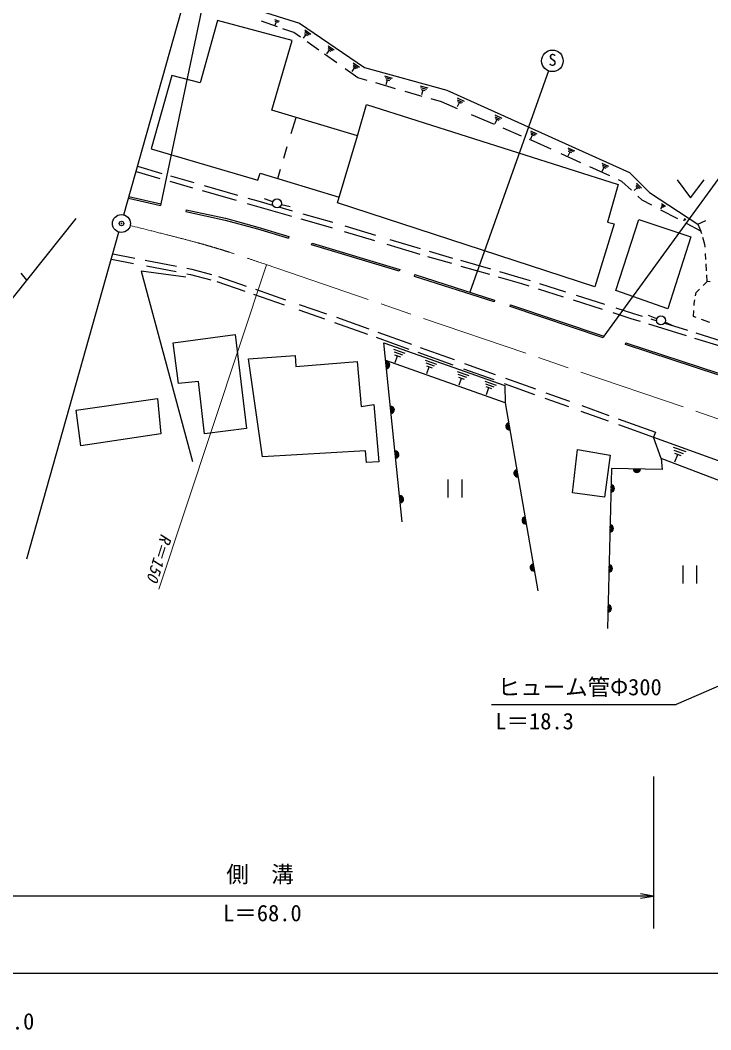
# Model space of a CAD drawing. Units: millimetres, scale not verified. Extents: x 40000 to 680000, y 20000 to 380000.
# Drawn here: x 369390 to 446234, y 198715 to 311018 of the extents above; entities that cross this region are included whole.
import ezdxf
from ezdxf.enums import TextEntityAlignment as Align

# ---------------------------------------------------------------- set-up
doc = ezdxf.new("R2010")
doc.units = ezdxf.units.MM
doc.header["$LTSCALE"] = 1000
doc.header["$PDMODE"] = 32
doc.header["$PDSIZE"] = 500
doc.linetypes.add('CHAIN', pattern=[18.5, 12, -1.5, 3.5, -1.5])
for name, color, linetype, lineweight in [('M-BGD', 7, 'Continuous', 25), ('M-BMK', 2, 'CHAIN', 13), ('M-BMK-SRVR', 3, 'Continuous', 25), ('M-STR-HTXT', 7, 'Continuous', 13), ('M-STR-STR3', 7, 'Continuous', 25), ('M-STR-STRC', 7, 'Continuous', 25), ('M-TTL-BAND', 7, 'Continuous', 25)]:
    doc.layers.add(name, color=color, linetype=linetype, lineweight=lineweight)
doc.layers.add('M-OTRS', color=6, linetype='Continuous')
doc.styles.add('ＭＳ ゴシック', font='')
doc.styles.get('ＭＳ ゴシック').set_extended_font_data('MS Gothic')

# ---------------------------------------------------------------- blocks, each defined once
blk = doc.blocks.new('open_arrow')
at = {"color": 0, "linetype": 'Continuous', "lineweight": -2}
blk.add_lwpolyline([(7.5, 1.25), (0, 0), (7.5, -1.25)], dxfattribs=at)

msp = doc.modelspace()

# ---------------------------------------------------------------- linework, layer by layer
at = {"layer": 'M-BGD'}
for p, q in [((391134, 313630), (400473, 310689)), ((397697, 311097), (398217, 310927)), ((391334, 311000), (389429, 304066)), ((399640, 308752), (391334, 311000)), ((398015, 310280), (396225, 310895)), ((397737, 310927), (398087, 310817)), ((397777, 310447), (397917, 310877)), ((399850, 309650), (398619, 310073)), ((400473, 310689), (407706, 305761)), ((400566, 309142), (399850, 309650)), ((400927, 309017), (401207, 309427)), ((401037, 309547), (401377, 309307)), ((401047, 309937), (401737, 309467)), ((401047, 309747), (401557, 309387)), ((397392, 301017), (399640, 308752)), ((402612, 307692), (401323, 308606)), ((403637, 307777), (403967, 307557)), ((403647, 308157), (404317, 307707)), ((403647, 307967), (404147, 307637)), ((404622, 306268), (403237, 307249)), ((403527, 307267), (403807, 307667)), ((406959, 304612), (405555, 305607)), ((406317, 305327), (406607, 305747)), ((406427, 305857), (406777, 305627)), ((406437, 306057), (406957, 305707)), ((406447, 306257), (407137, 305787)), ((407706, 305761), (416847, 303218)), ((386266, 304866), (383980, 296712)), ((389429, 304066), (386266, 304866)), ((408001, 304311), (406959, 304612)), ((409937, 304827), (410797, 304587)), ((409997, 304627), (410647, 304447)), ((410057, 304427), (410487, 304307)), ((410127, 303847), (410277, 304367)), ((411149, 303401), (408950, 304037)), ((413887, 303727), (414737, 303487)), ((413947, 303527), (414587, 303347)), ((414007, 303327), (414437, 303207)), ((414077, 302757), (414227, 303267)), ((414104, 302546), (412225, 303090)), ((416250, 301926), (415113, 302255)), ((416847, 303218), (437187, 294071)), ((417997, 302367), (418787, 302017)), ((418027, 302167), (418617, 301907)), ((406918, 298160), (397392, 301017)), ((406918, 298160), (407908, 301627)), ((407908, 301627), (435913, 292749)), ((418043, 301161), (416250, 301926)), ((418037, 301407), (418257, 301877)), ((418057, 301967), (418447, 301787)), ((399542, 298403), (400084, 300210)), ((422159, 299407), (419594, 300500)), ((422187, 300487), (422967, 300137)), ((422217, 300287), (422807, 300027)), ((422227, 299527), (422447, 299997)), ((422247, 300087), (422637, 299907)), ((425180, 298119), (423121, 298997)), ((404709, 290702), (406918, 298160)), ((426493, 297560), (426078, 297737)), ((426157, 298697), (426867, 298377)), ((426187, 298517), (426717, 298277)), ((426197, 297837), (426387, 298257)), ((426207, 298337), (426567, 298177)), ((383980, 296712), (395830, 293207)), ((398721, 295666), (399112, 296970)), ((428485, 296655), (426493, 297560)), ((430327, 296827), (431057, 296497)), ((430357, 296637), (430907, 296397)), ((431759, 295166), (429588, 296153)), ((430367, 295927), (430567, 296367)), ((430377, 296447), (430747, 296287)), ((382445, 294764), (385167, 293980)), ((398040, 293397), (398354, 294442)), ((434990, 293698), (432765, 294709)), ((434117, 295117), (434867, 294777)), ((434147, 294927), (434707, 294677)), ((434157, 294197), (434357, 294657)), ((434167, 294737), (434547, 294567)), ((382279, 294187), (384943, 293420)), ((386109, 293709), (388702, 292962)), ((395830, 293207), (396097, 294007)), ((396097, 294007), (404898, 291340)), ((436345, 293082), (435957, 293258)), ((437187, 294071), (439423, 291850)), ((442482, 293251), (443982, 291251)), ((443982, 291251), (445482, 293251)), ((386026, 293108), (388561, 292378)), ((389643, 292066), (393412, 290981)), ((389855, 292630), (393567, 291561)), ((435913, 292749), (434732, 288558)), ((437411, 292095), (436345, 293082)), ((437697, 292057), (438027, 292387)), ((437887, 292517), (438157, 292247)), ((437927, 292697), (438337, 292297)), ((437967, 292877), (438507, 292337)), ((381452, 291204), (384985, 290392)), ((381497, 291399), (385030, 290587)), ((394727, 291227), (395834, 290908)), ((395834, 290908), (397469, 290444)), ((397507, 290807), (396557, 291137)), ((438583, 291011), (438122, 291438)), ((439662, 290439), (438583, 291011)), ((439423, 291850), (444796, 288324)), ((385030, 290587), (384985, 290392)), ((387866, 289923), (387824, 289727)), ((387866, 289923), (392229, 288980)), ((394631, 290630), (395669, 290331)), ((395669, 290331), (399585, 289221)), ((398282, 290214), (399638, 289829)), ((398467, 290517), (399437, 290277)), ((433322, 281357), (404709, 290702)), ((440667, 290017), (440857, 290297)), ((442548, 288910), (440678, 289901)), ((440737, 290627), (441197, 290327)), ((440737, 290497), (441087, 290277)), ((440737, 290367), (440967, 290217)), ((387824, 289727), (392181, 288786)), ((392181, 288786), (395782, 287792)), ((392229, 288980), (395837, 287984)), ((400633, 288923), (403863, 288007)), ((400821, 289494), (404031, 288583)), ((435649, 280933), (438231, 288841)), ((438231, 288841), (444023, 286922)), ((443227, 288707), (443307, 288837)), ((443257, 288977), (443457, 288847)), ((443257, 288927), (443407, 288827)), ((443257, 288867), (443357, 288797)), ((444796, 288324), (445692, 288745)), ((395782, 287792), (399227, 286769)), ((395837, 287984), (399284, 286961)), ((403863, 288007), (404102, 287936)), ((404031, 288583), (404190, 288536)), ((405451, 287530), (408810, 286519)), ((405519, 288136), (408943, 287106)), ((435494, 288368), (433322, 281357)), ((434732, 288558), (435494, 288368)), ((445132, 287541), (443597, 288354)), ((444796, 288324), (445132, 287541)), ((445223, 287238), (445132, 287541)), ((399284, 286961), (399227, 286769)), ((410519, 286632), (413895, 285617)), ((444023, 286922), (441458, 278907)), ((445570, 286083), (445342, 286843)), ((401811, 286042), (401869, 286234)), ((411559, 283107), (401811, 286042)), ((401869, 286234), (411616, 283298)), ((410199, 286102), (413875, 284996)), ((414879, 285321), (417502, 284566)), ((445588, 285786), (445570, 286083)), ((379538, 284449), (382003, 283971)), ((379701, 285029), (382158, 284552)), ((383288, 284333), (386790, 283654)), ((414710, 284745), (417390, 283973)), ((418376, 284314), (421715, 283353)), ((445674, 284409), (445634, 285050)), ((387833, 282425), (382855, 283108)), ((382855, 283108), (388565, 261927)), ((383461, 283689), (386743, 283052)), ((387914, 283436), (388495, 283323)), ((388495, 283323), (390692, 282724)), ((411616, 283298), (411559, 283107)), ((418422, 283676), (421623, 282755)), ((422710, 283066), (425360, 282303)), ((445754, 283128), (445706, 283903)), ((370114, 282104), (369517, 282896)), ((387926, 282823), (388358, 282739)), ((388358, 282739), (390615, 282123)), ((391276, 281943), (394372, 280871)), ((391454, 282516), (394537, 281449)), ((413252, 282523), (413314, 282713)), ((422114, 279672), (413252, 282523)), ((413314, 282713), (422175, 279863)), ((422561, 282484), (425186, 281729)), ((425360, 282303), (426133, 282057)), ((445384, 281515), (445827, 281968)), ((445827, 281968), (445781, 282710)), ((446166, 281904), (445827, 281968)), ((395563, 281093), (398929, 279928)), ((425186, 281729), (426001, 281469)), ((427017, 281145), (429807, 280255)), ((427177, 281723), (430073, 280800)), ((441458, 278907), (435649, 280933)), ((444603, 280715), (444987, 281108)), ((395366, 280527), (398744, 279357)), ((422175, 279863), (422114, 279672)), ((430911, 279903), (434138, 278874)), ((431243, 280427), (434403, 279419)), ((444381, 279522), (444456, 279924)), ((444539, 280373), (444603, 280715)), ((400402, 278783), (403250, 277797)), ((400449, 279402), (403478, 278353)), ((423897, 279166), (423961, 279355)), ((434266, 275677), (423897, 279166)), ((423961, 279355), (434330, 275866)), ((435660, 279018), (437636, 278388)), ((444298, 278051), (444335, 278718)), ((444367, 279271), (444381, 279522)), ((404370, 277409), (408033, 276091)), ((404570, 277975), (408168, 276680)), ((435346, 278488), (437456, 277815)), ((437456, 277815), (438375, 277531)), ((437636, 278388), (438594, 278091)), ((440227, 277807), (439297, 278177)), ((439548, 277796), (440221, 277587)), ((441147, 277417), (442067, 277027)), ((444591, 277944), (444298, 278051)), ((446110, 277389), (445186, 277727)), ((409176, 276318), (412931, 274966)), ((439317, 277239), (443507, 275941)), ((441121, 277309), (443643, 276528)), ((386402, 275139), (393293, 276054)), ((393293, 276054), (394558, 265610)), ((408983, 275749), (412649, 274430)), ((434330, 275866), (434266, 275677)), ((444426, 275657), (447367, 274745)), ((444580, 276237), (447508, 275330)), ((387021, 270616), (386402, 275139)), ((411900, 255233), (409859, 275132)), ((409859, 275132), (423333, 270395)), ((410917, 274437), (412197, 273987)), ((410987, 274127), (411947, 273787)), ((413639, 274074), (417527, 272675)), ((413897, 274619), (417667, 273262)), ((436733, 274937), (436796, 275127)), ((447016, 271565), (436733, 274937)), ((436796, 275127), (447079, 271755)), ((394801, 273362), (399969, 273739)), ((396362, 262433), (394801, 273362)), ((399969, 273739), (400077, 272501)), ((400077, 272501), (406887, 273039)), ((406887, 273039), (407345, 268032)), ((423361, 268462), (410061, 273164)), ((411057, 273807), (411697, 273587)), ((411107, 272927), (411377, 273697)), ((414457, 273197), (415707, 272757)), ((414527, 272897), (415467, 272567)), ((414597, 272587), (415217, 272367)), ((414647, 271727), (414907, 272477)), ((418027, 271947), (419297, 271497)), ((418716, 272247), (422088, 271033)), ((418838, 272841), (422251, 271612)), ((389229, 270832), (387021, 270616)), ((389901, 265017), (389229, 270832)), ((418097, 271637), (419057, 271297)), ((418167, 271317), (418807, 271097)), ((418217, 270447), (418487, 271207)), ((421077, 270867), (422337, 270427)), ((423385, 271204), (426744, 269995)), ((421147, 270567), (422097, 270237)), ((421217, 270257), (421847, 270037)), ((421267, 269387), (421537, 270147)), ((423255, 270613), (426628, 269400)), ((423333, 270395), (423361, 268462)), ((427889, 269583), (430524, 268635)), ((375609, 267644), (384664, 268938)), ((384664, 268938), (385052, 265014)), ((423361, 268462), (426981, 247529)), ((427779, 268985), (430400, 268042)), ((376126, 263677), (375609, 267644)), ((407345, 268032), (408745, 268275)), ((408745, 268275), (409283, 261895)), ((431785, 267544), (434823, 266450)), ((431886, 268145), (434896, 267062)), ((435930, 266690), (440061, 265203)), ((394558, 265610), (389901, 265017)), ((435962, 266041), (439858, 264639)), ((440061, 265203), (439858, 264639)), ((385052, 265014), (376126, 263677)), ((440722, 262273), (439858, 264639)), ((439858, 264639), (470359, 253654)), ((407829, 263106), (396362, 262433)), ((407910, 261814), (407829, 263106)), ((430859, 258442), (431407, 263259)), ((431407, 263259), (435041, 262653)), ((442057, 263527), (443437, 263027)), ((442127, 263187), (443167, 262817)), ((442197, 262847), (442887, 262597)), ((409283, 261895), (407910, 261814)), ((435041, 262653), (434407, 257980)), ((440722, 262273), (440833, 261044)), ((467195, 252091), (440722, 262273)), ((442247, 261897), (442547, 262727)), ((435176, 261156), (434729, 243365)), ((440833, 261044), (435176, 261156)), ((417021, 257919), (417021, 259919)), ((418521, 259919), (418521, 257919)), ((434407, 257980), (430859, 258442)), ((443141, 248365), (443141, 250365)), ((444641, 250365), (444641, 248365))]:
    msp.add_line(p, q, dxfattribs=at)
for centre in [(397972, 290634), (440690, 277620)]:
    msp.add_circle(centre, 500, dxfattribs=at)
for centre, radius, start, end in [((410114, 272644), 400, 275.858, 95.858), ((410114, 272644), 400, 275.858, 95.858), ((410114, 272644), 350, 275.858, 95.858), ((410114, 272644), 300, 275.858, 95.858), ((410114, 272644), 250, 275.858, 95.858), ((410114, 272644), 200, 275.858, 95.858), ((410114, 272644), 150, 275.858, 95.858), ((410114, 272644), 100, 275.858, 95.858), ((410114, 272644), 50, 275.858, 95.858), ((410625, 267669), 400, 275.858, 95.858), ((410625, 267669), 400, 275.858, 95.858), ((410625, 267669), 350, 275.858, 95.858), ((410625, 267669), 300, 275.858, 95.858), ((410625, 267669), 250, 275.858, 95.858), ((410625, 267669), 200, 275.858, 95.858), ((410625, 267669), 150, 275.858, 95.858), ((410625, 267669), 100, 275.858, 95.858), ((410625, 267669), 50, 275.858, 95.858), ((423813, 265846), 400, 99.81234, 279.81234), ((423813, 265846), 400, 99.81234, 279.81234), ((423813, 265846), 350, 99.81234, 279.81234), ((423813, 265846), 300, 99.81234, 279.81234), ((423813, 265846), 250, 99.81234, 279.81234), ((423813, 265846), 200, 99.81234, 279.81234), ((423813, 265846), 150, 99.81234, 279.81234), ((423813, 265846), 100, 99.81234, 279.81234), ((423813, 265846), 50, 99.81234, 279.81234), ((411135, 262695), 400, 275.858, 95.858), ((411135, 262695), 400, 275.858, 95.858), ((411135, 262695), 350, 275.858, 95.858), ((411135, 262695), 300, 275.858, 95.858), ((411135, 262695), 250, 275.858, 95.858), ((411135, 262695), 200, 275.858, 95.858), ((411135, 262695), 150, 275.858, 95.858), ((411135, 262695), 100, 275.858, 95.858), ((411135, 262695), 50, 275.858, 95.858), ((424718, 260612), 400, 99.81234, 279.81234), ((424718, 260612), 400, 99.81234, 279.81234), ((424718, 260612), 350, 99.81234, 279.81234), ((424718, 260612), 300, 99.81234, 279.81234), ((424718, 260612), 250, 99.81234, 279.81234), ((424718, 260612), 200, 99.81234, 279.81234), ((424718, 260612), 150, 99.81234, 279.81234), ((424718, 260612), 100, 99.81234, 279.81234), ((424718, 260612), 50, 99.81234, 279.81234), ((438005, 261100), 400, 178.86931, 358.86931), ((438005, 261100), 400, 178.86931, 358.86931), ((438005, 261100), 350, 178.86931, 358.86931), ((438005, 261100), 300, 178.86931, 358.86931), ((438005, 261100), 250, 178.86931, 358.86931), ((438005, 261100), 200, 178.86931, 358.86931), ((438005, 261100), 150, 178.86931, 358.86931), ((438005, 261100), 100, 178.86931, 358.86931), ((438005, 261100), 50, 178.86931, 358.86931), ((435120, 258932), 400, 268.56191, 88.56191), ((435120, 258932), 400, 268.56191, 88.56191), ((435120, 258932), 350, 268.56191, 88.56191), ((435120, 258932), 300, 268.56191, 88.56191), ((435120, 258932), 250, 268.56191, 88.56191), ((435120, 258932), 200, 268.56191, 88.56191), ((435120, 258932), 150, 268.56191, 88.56191), ((435120, 258932), 100, 268.56191, 88.56191), ((435120, 258932), 50, 268.56191, 88.56191), ((411645, 257720), 400, 275.858, 95.858), ((411645, 257720), 400, 275.858, 95.858), ((411645, 257720), 350, 275.858, 95.858), ((411645, 257720), 300, 275.858, 95.858), ((411645, 257720), 250, 275.858, 95.858), ((411645, 257720), 200, 275.858, 95.858), ((411645, 257720), 150, 275.858, 95.858), ((411645, 257720), 100, 275.858, 95.858), ((411645, 257720), 50, 275.858, 95.858), ((425623, 255379), 400, 99.81234, 279.81234), ((425623, 255379), 400, 99.81234, 279.81234), ((425623, 255379), 350, 99.81234, 279.81234), ((425623, 255379), 300, 99.81234, 279.81234), ((425623, 255379), 250, 99.81234, 279.81234), ((425623, 255379), 200, 99.81234, 279.81234), ((425623, 255379), 150, 99.81234, 279.81234), ((425623, 255379), 100, 99.81234, 279.81234), ((425623, 255379), 50, 99.81234, 279.81234), ((435008, 254484), 400, 268.56191, 88.56191), ((435008, 254484), 400, 268.56191, 88.56191), ((435008, 254484), 350, 268.56191, 88.56191), ((435008, 254484), 300, 268.56191, 88.56191), ((435008, 254484), 250, 268.56191, 88.56191), ((435008, 254484), 200, 268.56191, 88.56191), ((435008, 254484), 150, 268.56191, 88.56191), ((435008, 254484), 100, 268.56191, 88.56191), ((435008, 254484), 50, 268.56191, 88.56191), ((426528, 250146), 400, 99.81234, 279.81234), ((426528, 250146), 400, 99.81234, 279.81234), ((426528, 250146), 350, 99.81234, 279.81234), ((426528, 250146), 300, 99.81234, 279.81234), ((426528, 250146), 250, 99.81234, 279.81234), ((426528, 250146), 200, 99.81234, 279.81234), ((426528, 250146), 150, 99.81234, 279.81234), ((426528, 250146), 100, 99.81234, 279.81234), ((426528, 250146), 50, 99.81234, 279.81234), ((434897, 250036), 400, 268.56191, 88.56191), ((434897, 250036), 400, 268.56191, 88.56191), ((434897, 250036), 350, 268.56191, 88.56191), ((434897, 250036), 300, 268.56191, 88.56191), ((434897, 250036), 250, 268.56191, 88.56191), ((434897, 250036), 200, 268.56191, 88.56191), ((434897, 250036), 150, 268.56191, 88.56191), ((434897, 250036), 100, 268.56191, 88.56191), ((434897, 250036), 50, 268.56191, 88.56191), ((434785, 245589), 400, 268.56191, 88.56191), ((434785, 245589), 400, 268.56191, 88.56191), ((434785, 245589), 350, 268.56191, 88.56191), ((434785, 245589), 300, 268.56191, 88.56191), ((434785, 245589), 250, 268.56191, 88.56191), ((434785, 245589), 200, 268.56191, 88.56191), ((434785, 245589), 150, 268.56191, 88.56191), ((434785, 245589), 100, 268.56191, 88.56191), ((434785, 245589), 50, 268.56191, 88.56191)]:
    msp.add_arc(centre, radius, start, end, dxfattribs=at)
at = {"layer": 'M-BMK'}
msp.add_line((396770, 283827), (474597, 257265), dxfattribs=at)
msp.add_open_spline([(381627, 288173), (382989, 287835), (384351, 287497), (385712, 287153), (387670, 286657), (389625, 286147), (391556, 285559), (393308, 285025), (395039, 284426), (396770, 283827)], degree=3, knots=[0, 0, 0, 0, 1, 1, 1, 2, 2, 2, 3, 3, 3, 3], dxfattribs=at)
at = {"layer": 'M-BMK-SRVR'}
for p, q in [((380924, 289367), (391856, 328147)), ((375579, 288952), (357625, 266455)), ((370135, 251093), (380378, 287430))]:
    msp.add_line(p, q, dxfattribs=at)
msp.add_circle((380654, 288402), 1000, dxfattribs=at)
at = {"layer": 'M-OTRS'}
msp.add_point((380670, 288401), dxfattribs=at)
at = {"layer": 'M-STR-HTXT'}
msp.add_line((396813, 283813), (384809, 247726), dxfattribs=at)
at = {"layer": 'M-STR-STR3'}
for p, q in [((473528, 248400), (442385, 234918)), ((421839, 234918), (442385, 234918)), ((439858, 226879), (439858, 209972)), ((439858, 213587), (351264, 213587))]:
    msp.add_line(p, q, dxfattribs=at)
at = {"layer": 'M-STR-STRC'}
for p, q in [((391277, 320299), (385030, 290587)), ((456878, 306894), (434330, 275866)), ((428168, 305377), (419403, 280755))]:
    msp.add_line(p, q, dxfattribs=at)
msp.add_circle((428607, 306493), 1200, dxfattribs=at)
at = {"layer": 'M-TTL-BAND'}
msp.add_line((40000, 205000), (579000, 205000), dxfattribs=at)

# ---------------------------------------------------------------- block references
at = {"layer": 'M-STR-STR3', "xscale": 193, "yscale": 193, "rotation": 180}
msp.add_blockref('open_arrow', (439858, 213587), dxfattribs=at)

# ---------------------------------------------------------------- texts
at = {"layer": 'M-STR-HTXT', "style": 'ＭＳ ゴシック', "oblique": 15}
msp.add_text('R＝150', height=1320, rotation=252.489, dxfattribs=at).set_placement((384700, 254105), align=Align.BOTTOM_LEFT)
at = {"layer": 'M-STR-STR3', "style": 'ＭＳ ゴシック'}
for s, p in [('ヒューム管Φ300', (422529, 235372)), ('L＝18.3', (422260, 231585)), ('側\u3000溝', (392327, 214553)), ('L＝68.0', (391975, 210238))]:
    msp.add_text(s, height=1833, dxfattribs=at).set_placement(p, align=Align.BOTTOM_LEFT)
at = {"layer": 'M-STR-STRC', "style": 'ＭＳ ゴシック'}
msp.add_text('S', height=1320, dxfattribs=at).set_placement((428174, 305550), align=Align.BOTTOM_LEFT)
at = {"layer": 'M-TTL-BAND', "style": 'ＭＳ ゴシック'}
msp.add_text('300.0', height=1833, dxfattribs=at).set_placement((367844, 198195), align=Align.BOTTOM_CENTER)

doc.saveas('drawing.dxf')
